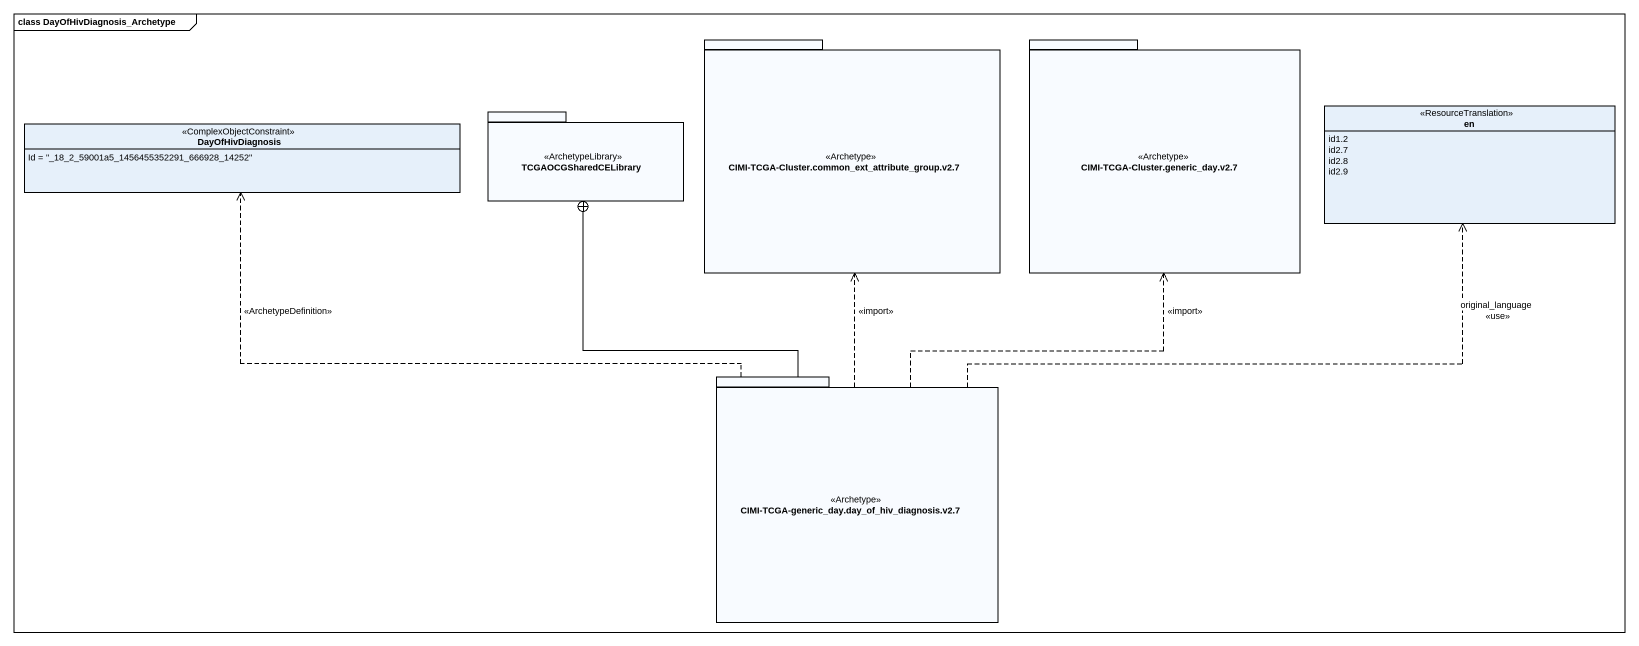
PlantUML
@startuml
mainframe class DayOfHivDiagnosis_Archetype
hide circle
hide empty members
package "CIMI-TCGA-Cluster.common_ext_attribute_group.v2.7" as CIMI_TCGA_Cluster_common <<Archetype>> {
}
package "CIMI-TCGA-Cluster.generic_day.v2.7" as CIMI_TCGA_Cluster_generic <<Archetype>> {
}
class DayOfHivDiagnosis <<ComplexObjectConstraint>> {
  Id = "_18_2_59001a5_1456455352291_666928_14252"
}
package TCGAOCGSharedCELibrary <<ArchetypeLibrary>> {
}
enum en <<ResourceTranslation>> {
  id1.2
  id2.7
  id2.8
  id2.9
}
package "CIMI-TCGA-generic_day.day_of_hiv_diagnosis.v2.7" as CIMI_TCGA_generic_day_day <<Archetype>> {
}
CIMI_TCGA_generic_day_day .up.> CIMI_TCGA_Cluster_common : <<import>>
CIMI_TCGA_generic_day_day .up.> CIMI_TCGA_Cluster_generic : <<import>>
CIMI_TCGA_generic_day_day .left.> DayOfHivDiagnosis : <<ArchetypeDefinition>>
CIMI_TCGA_generic_day_day -up-+ TCGAOCGSharedCELibrary
CIMI_TCGA_generic_day_day .right.> en : original_language\n<<use>>
@enduml
